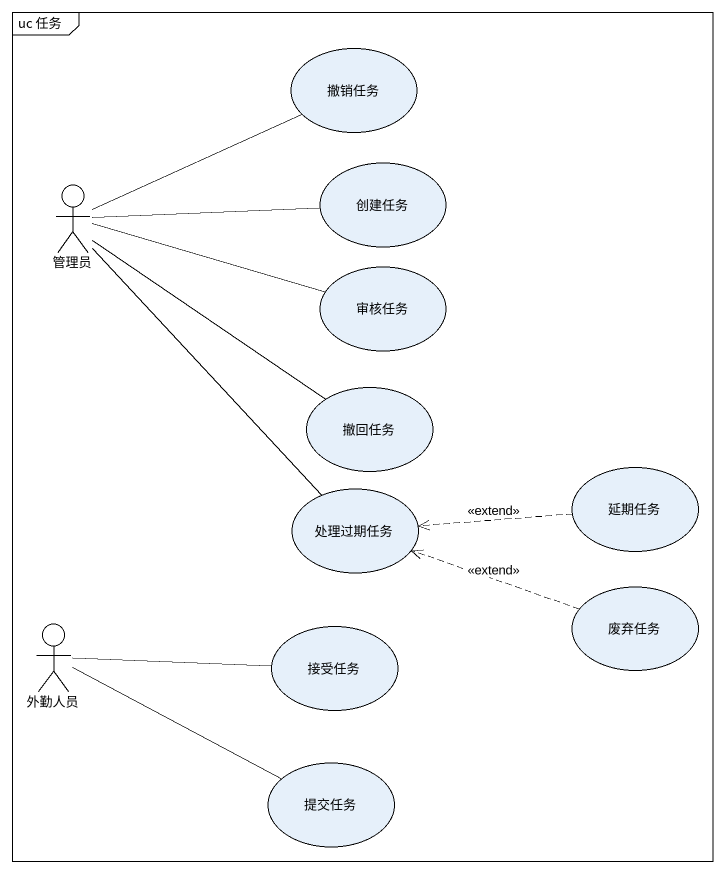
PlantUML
@startuml
mainframe uc 任务
usecase 撤销任务
actor 管理员
usecase 创建任务
usecase 审核任务
usecase 撤回任务
usecase 延期任务
usecase 处理过期任务
actor 外勤人员
usecase 接受任务
usecase 废弃任务
usecase 提交任务
管理员 -right- 撤销任务
管理员 -right- 创建任务
管理员 -right- 审核任务
管理员 -- 撤回任务
管理员 -- 处理过期任务
延期任务 .left.> 处理过期任务 : <<extend>>
外勤人员 -right- 接受任务
外勤人员 -right- 提交任务
废弃任务 .left.> 处理过期任务 : <<extend>>
@enduml
